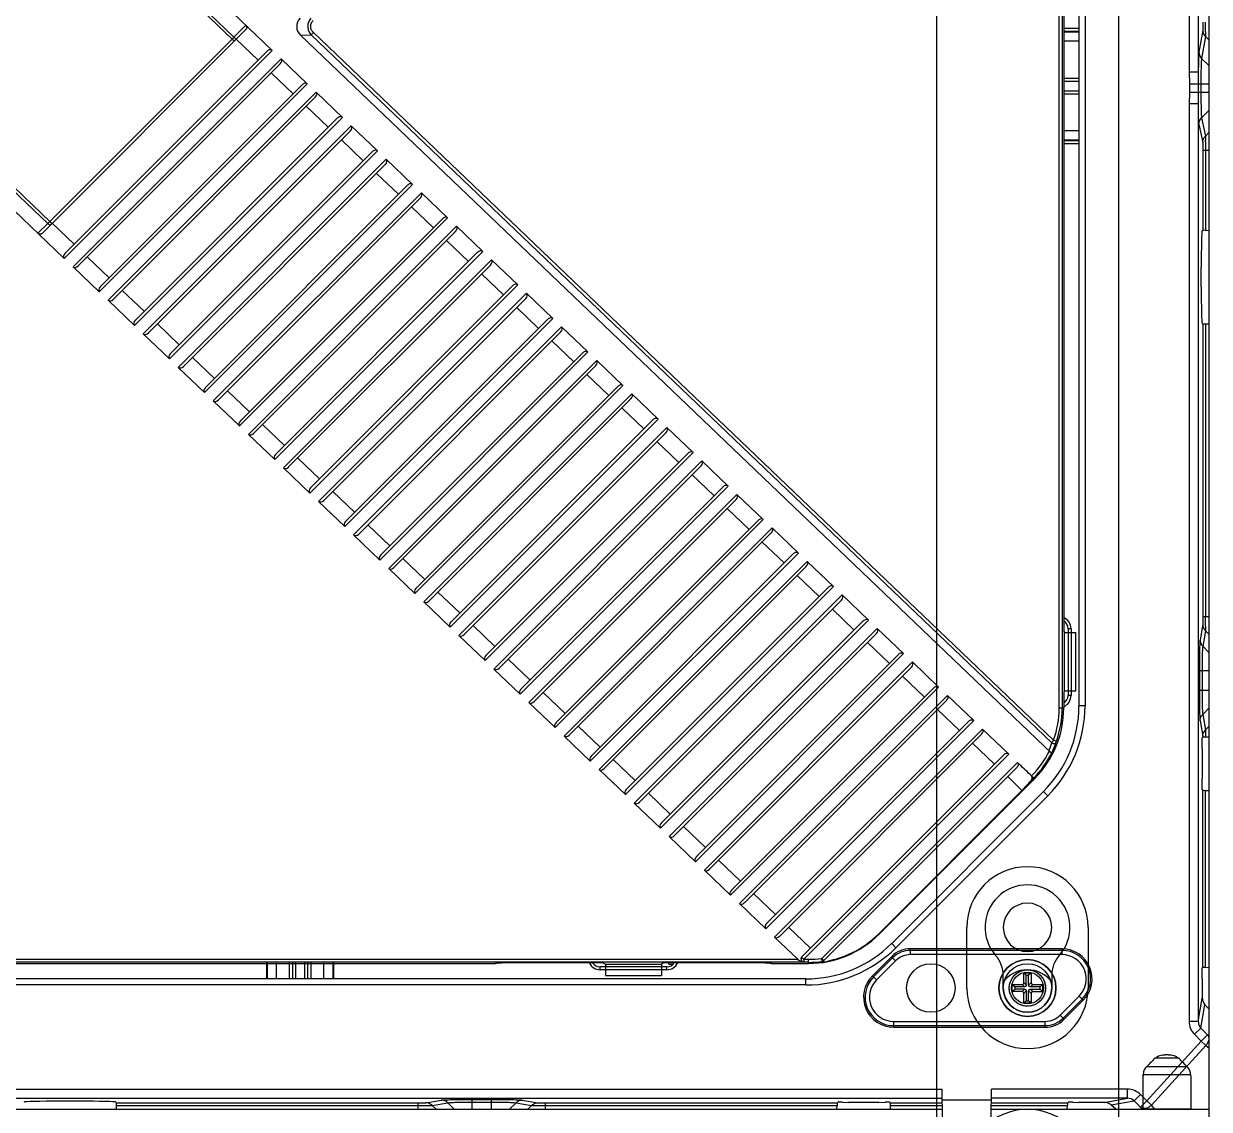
# Model space of a CAD drawing. Header units: millimetres. Extents: x 562 to 17351, y 2396 to 6995.
# Drawn here: x 14929.7 to 15125.3, y 4206.2 to 4385.2 of the extents above; entities that cross this region are included whole.
import ezdxf

# ---------------------------------------------------------------- set-up
doc = ezdxf.new("R2010")
doc.units = ezdxf.units.MM
doc.linetypes.add('HIDDEN', pattern=[0.2, 0.1, -0.1])
doc.layers.add('02___PRT_ALL_AXES', color=7, linetype='Continuous')
doc.layers.add('DEFAULT_2', color=8, linetype='HIDDEN')
doc.layers.add('1轮廓线', color=7, linetype='Continuous', lineweight=25)

# ---------------------------------------------------------------- blocks, each defined once
blk = doc.blocks.new('32211212')
at = {"color": 114, "linetype": 'Continuous', "lineweight": 25, "true_color": 0x139b48}
for p, q in [((4273.61, 2160.17), (4273.61, 1682.67)), ((4303.61, 2160.17), (4303.61, 1682.67)), ((4278.61, 1939.17), (4278.61, 1949.17)), ((4298.61, 1949.17), (4298.61, 1939.17)), ((4284.61, 1939.17), (4284.61, 1941.23)), ((4292.61, 1941.23), (4292.61, 1939.17))]:
    blk.add_line(p, q, dxfattribs=at)
for centre, radius, start, end in [((4288.61, 1949.17), 10, 0, 180), ((4288.61, 1949.17), 7, 318.5904, 221.4096), ((4288.61, 1949.17), 4, 0, 180), ((4288.61, 1949.17), 4, 180, 0), ((4279.61, 1941.23), 5, 0, 41.4096), ((4297.61, 1941.23), 5, 138.5904, 180), ((4288.61, 1937.17), 5, 36.8699, 143.1301), ((4288.61, 1939.17), 10, 180, 0), ((4288.61, 1939.17), 4, 180, 0), ((4288.61, 1909.17), 10, 0, 180)]:
    blk.add_arc(centre, radius, start, end, dxfattribs=at)
blk = doc.blocks.new('*U169')
blk.add_blockref('32211212', (-3997.61, -1923.42))
blk = doc.blocks.new('*U170')
at = {"color": 0, "linetype": 'ByBlock', "lineweight": -2, "transparency": 16777216}
blk.add_blockref('*U169', (2400, 0), dxfattribs=at)
blk = doc.blocks.new('DASFASFASEFWE')
at = {"color": 7, "linetype": 'Continuous'}
for p, q in [((278.77, 3394.16), (136.81, 3529.77)), ((134.57, 3527.43), (272.14, 3396.02)), ((134.88, 3527.76), (272.45, 3396.34)), ((408.59, 3285.7), (408.59, 3490.95)), ((409.09, 3490.95), (409.09, 3285.7)), ((409.35, 3478.32), (409.35, 3298.32)), ((241.71, 3365.59), (138.37, 3464.31)), ((242.07, 3365.95), (138.72, 3464.68)), ((136.81, 3462.67), (244.45, 3359.84)), ((240.78, 3363.96), (274.46, 3397.63)), ((274.42, 3398.31), (272.45, 3396.34)), ((272.14, 3396.02), (242.07, 3365.95)), ((272.45, 3396.34), (272.14, 3396.02)), ((272.49, 3395.67), (272.14, 3396.02)), ((272.81, 3395.98), (276.42, 3392.53)), ((283.4, 3396.65), (285.16, 3396.69)), ((283.4, 3396.65), (407.34, 3278.25)), ((285.55, 3397.09), (285.16, 3396.69)), ((407.39, 3279.94), (285.16, 3396.69)), ((407.68, 3280.42), (285.55, 3397.09)), ((244.45, 3359.84), (278.77, 3394.16)), ((244.58, 3360.69), (277.91, 3394.01)), ((280.21, 3392.78), (245.89, 3358.46)), ((280.08, 3391.94), (246.75, 3358.61)), ((284.55, 3388.64), (280.21, 3392.78)), ((278.59, 3390.46), (282.21, 3387)), ((250.23, 3354.32), (284.55, 3388.64)), ((250.37, 3355.16), (283.7, 3388.49)), ((286, 3387.25), (251.68, 3352.94)), ((285.87, 3386.41), (252.54, 3353.09)), ((290.34, 3383.11), (286, 3387.25)), ((284.38, 3384.93), (288, 3381.47)), ((256.02, 3348.79), (290.34, 3383.11)), ((256.15, 3349.63), (289.48, 3382.96)), ((291.79, 3381.73), (257.47, 3347.41)), ((291.65, 3380.89), (258.32, 3347.56)), ((296.12, 3377.58), (291.79, 3381.73)), ((290.17, 3379.4), (293.78, 3375.95)), ((261.81, 3343.26), (296.12, 3377.58)), ((261.94, 3344.1), (295.27, 3377.43)), ((297.57, 3376.2), (263.25, 3341.88)), ((301.91, 3372.05), (297.57, 3376.2)), ((297.44, 3375.36), (264.11, 3342.03)), ((295.95, 3373.87), (299.57, 3370.42)), ((267.59, 3337.74), (301.91, 3372.05)), ((267.73, 3338.58), (301.05, 3371.9)), ((303.36, 3370.67), (269.04, 3336.35)), ((307.7, 3366.53), (303.36, 3370.67)), ((303.22, 3369.83), (269.9, 3336.5)), ((301.74, 3368.35), (305.36, 3364.89)), ((273.38, 3332.21), (307.7, 3366.53)), ((273.51, 3333.05), (306.84, 3366.38)), ((241.71, 3365.59), (240.11, 3363.99)), ((242.07, 3365.95), (241.71, 3365.59)), ((242.07, 3365.95), (242.43, 3365.6)), ((246.07, 3362.17), (242.45, 3365.63)), ((309.14, 3365.14), (274.83, 3330.83)), ((313.48, 3361), (309.14, 3365.14)), ((309.01, 3364.3), (275.68, 3330.98)), ((307.53, 3362.82), (311.14, 3359.36)), ((279.17, 3326.68), (313.48, 3361)), ((279.3, 3327.52), (312.63, 3360.85)), ((251.85, 3356.64), (248.24, 3360.1)), ((314.93, 3359.62), (280.61, 3325.3)), ((314.8, 3358.78), (281.47, 3325.45)), ((319.27, 3355.47), (314.93, 3359.62)), ((245.89, 3358.46), (250.23, 3354.32)), ((313.31, 3357.29), (316.93, 3353.84)), ((284.95, 3321.15), (319.27, 3355.47)), ((285.09, 3321.99), (318.41, 3355.32)), ((251.68, 3352.94), (256.02, 3348.79)), ((257.64, 3351.12), (254.02, 3354.57)), ((320.72, 3354.09), (286.4, 3319.77)), ((320.58, 3353.25), (287.26, 3319.92)), ((325.06, 3349.94), (320.72, 3354.09)), ((319.1, 3351.76), (322.71, 3348.31)), ((263.43, 3345.59), (259.81, 3349.04)), ((290.74, 3315.63), (325.06, 3349.94)), ((290.87, 3316.47), (324.2, 3349.79)), ((257.47, 3347.41), (261.81, 3343.26)), ((326.5, 3348.56), (292.18, 3314.24)), ((326.37, 3347.72), (293.04, 3314.39)), ((330.84, 3344.42), (326.5, 3348.56)), ((324.88, 3346.24), (328.5, 3342.78)), ((269.21, 3340.06), (265.6, 3343.52)), ((296.52, 3310.1), (330.84, 3344.42)), ((296.66, 3310.94), (329.99, 3344.27)), ((332.29, 3343.03), (297.97, 3308.72)), ((336.63, 3338.89), (332.29, 3343.03)), ((263.25, 3341.88), (267.59, 3337.74)), ((332.16, 3342.19), (298.83, 3308.87)), ((330.67, 3340.71), (334.29, 3337.25)), ((275, 3334.53), (271.38, 3337.99)), ((302.31, 3304.57), (336.63, 3338.89)), ((302.44, 3305.41), (335.77, 3338.74)), ((338.08, 3337.51), (303.76, 3303.19)), ((342.41, 3333.36), (338.08, 3337.51)), ((269.04, 3336.35), (273.38, 3332.21)), ((337.94, 3336.67), (304.61, 3303.34)), ((336.46, 3335.18), (340.07, 3331.73)), ((308.1, 3299.04), (342.41, 3333.36)), ((308.23, 3299.88), (341.56, 3333.21)), ((280.78, 3329.01), (277.17, 3332.46)), ((343.86, 3331.98), (309.54, 3297.66)), ((343.73, 3331.14), (310.4, 3297.81)), ((348.2, 3327.83), (343.86, 3331.98)), ((274.83, 3330.83), (279.17, 3326.68)), ((342.24, 3329.65), (345.86, 3326.2)), ((313.88, 3293.52), (348.2, 3327.83)), ((314.02, 3294.36), (347.34, 3327.68)), ((280.61, 3325.3), (284.95, 3321.15)), ((286.57, 3323.48), (282.95, 3326.93)), ((349.65, 3326.45), (315.33, 3292.13)), ((349.51, 3325.61), (316.19, 3292.28)), ((353.99, 3322.31), (349.65, 3326.45)), ((348.03, 3324.13), (351.65, 3320.67)), ((292.36, 3317.95), (288.74, 3321.41)), ((319.67, 3287.99), (353.99, 3322.31)), ((319.8, 3288.83), (353.13, 3322.16)), ((286.4, 3319.77), (290.74, 3315.63)), ((355.43, 3320.92), (321.12, 3286.61)), ((355.3, 3320.08), (321.97, 3286.76)), ((359.77, 3316.78), (355.43, 3320.92)), ((353.82, 3318.6), (357.43, 3315.14)), ((298.14, 3312.42), (294.53, 3315.88)), ((325.46, 3282.46), (359.77, 3316.78)), ((325.59, 3283.3), (358.92, 3316.63)), ((292.18, 3314.24), (296.52, 3310.1)), ((361.22, 3315.4), (326.9, 3281.08)), ((361.09, 3314.56), (327.76, 3281.23)), ((365.56, 3311.25), (361.22, 3315.4)), ((359.6, 3313.07), (363.22, 3309.62)), ((303.93, 3306.9), (300.31, 3310.35)), ((331.24, 3276.93), (365.56, 3311.25)), ((331.38, 3277.77), (364.7, 3311.1)), ((367.01, 3309.87), (332.69, 3275.55)), ((371.35, 3305.72), (367.01, 3309.87)), ((297.97, 3308.72), (302.31, 3304.57)), ((366.87, 3309.03), (333.55, 3275.7)), ((337.03, 3271.41), (371.35, 3305.72)), ((365.39, 3307.54), (369, 3304.09)), ((309.72, 3301.37), (306.1, 3304.82)), ((337.16, 3272.25), (370.49, 3305.57)), ((372.79, 3304.34), (338.47, 3270.02)), ((377.13, 3300.2), (372.79, 3304.34)), ((303.76, 3303.19), (308.1, 3299.04)), ((372.66, 3303.5), (339.33, 3270.17)), ((371.17, 3302.02), (374.79, 3298.56)), ((342.81, 3265.88), (377.13, 3300.2)), ((342.95, 3266.72), (376.28, 3300.05)), ((315.5, 3295.84), (311.89, 3299.3)), ((378.58, 3298.81), (344.26, 3264.5)), ((378.45, 3297.97), (345.12, 3264.65)), ((382.92, 3294.67), (378.58, 3298.81)), ((409.35, 3298.32), (409.47, 3298.13)), ((409.47, 3298.13), (411.35, 3298.13)), ((409.47, 3288.52), (409.47, 3298.13)), ((411.35, 3288.52), (411.35, 3298.13)), ((309.54, 3297.66), (313.88, 3293.52)), ((376.96, 3296.49), (380.58, 3293.03)), ((348.6, 3260.35), (382.92, 3294.67)), ((348.73, 3261.19), (382.06, 3294.52)), ((315.33, 3292.13), (319.67, 3287.99)), ((321.29, 3290.31), (317.67, 3293.77)), ((384.37, 3293.29), (350.05, 3258.97)), ((384.23, 3292.45), (350.9, 3259.12)), ((388.7, 3289.14), (384.37, 3293.29)), ((382.75, 3290.96), (386.36, 3287.51)), ((327.07, 3284.79), (323.46, 3288.24)), ((354.39, 3254.82), (388.7, 3289.14)), ((354.52, 3255.66), (387.85, 3288.99)), ((409.47, 3288.52), (409.35, 3288.32)), ((409.35, 3288.32), (409.35, 3285.7)), ((409.47, 3288.52), (411.35, 3288.52)), ((321.12, 3286.61), (325.46, 3282.46)), ((390.15, 3287.76), (355.83, 3253.44)), ((390.02, 3286.92), (356.69, 3253.59)), ((394.49, 3283.61), (390.15, 3287.76)), ((388.53, 3285.43), (392.15, 3281.98)), ((408.59, 3285.7), (409.35, 3285.7)), ((332.86, 3279.26), (329.24, 3282.71)), ((360.17, 3249.3), (394.49, 3283.61)), ((360.31, 3250.14), (393.63, 3283.46)), ((395.94, 3282.23), (361.62, 3247.91)), ((400.28, 3278.09), (395.94, 3282.23)), ((326.9, 3281.08), (331.24, 3276.93)), ((395.8, 3281.39), (362.48, 3248.06)), ((407.68, 3280.42), (408.15, 3280.26)), ((394.32, 3279.91), (397.94, 3276.45)), ((338.65, 3273.73), (335.03, 3277.19)), ((366.09, 3244.61), (399.42, 3277.94)), ((366.45, 3244.26), (400.28, 3278.09)), ((401.72, 3276.7), (369.43, 3244.41)), ((402.07, 3276.37), (401.72, 3276.7)), ((332.69, 3275.55), (337.03, 3271.41)), ((401.59, 3275.86), (369.78, 3244.06)), ((404.52, 3274.03), (404, 3274.56)), ((378.89, 3248.41), (404.52, 3274.03)), ((400.1, 3274.38), (402.46, 3272.12)), ((402.46, 3272.12), (403.92, 3273.69)), ((404.39, 3274.16), (403.92, 3273.69)), ((344.43, 3268.2), (340.82, 3271.66)), ((402.46, 3272.12), (378.82, 3248.48)), ((338.47, 3270.02), (342.81, 3265.88)), ((350.22, 3262.68), (346.6, 3266.13)), ((344.26, 3264.5), (348.6, 3260.35)), ((350.05, 3258.97), (354.39, 3254.82)), ((356.01, 3257.15), (352.39, 3260.6)), ((361.79, 3251.62), (358.18, 3255.08)), ((355.83, 3253.44), (360.17, 3249.3)), ((367.58, 3246.09), (363.96, 3249.55)), ((361.62, 3247.91), (365.45, 3244.26)), ((378.82, 3248.48), (378.89, 3248.41)), ((367.23, 3243.76), (-100.52, 3243.76)), ((-98.74, 3244.26), (365.45, 3244.26)), ((211.76, 3243.57), (314.94, 3243.57)), ((315.77, 3243.64), (315.77, 3243.61)), ((332.44, 3243.68), (316.59, 3243.68)), ((333.43, 3243.63), (333.72, 3243.46)), ((333.72, 3243.46), (342.99, 3243.46)), ((333.72, 3243.46), (333.72, 3241.57)), ((343.27, 3243.63), (342.99, 3243.46)), ((342.99, 3243.46), (342.99, 3241.57)), ((360.12, 3243.68), (344.27, 3243.68)), ((360.92, 3243.64), (360.96, 3243.61)), ((361.76, 3243.57), (367.23, 3243.57)), ((366.09, 3244.61), (366.45, 3244.26)), ((366.45, 3244.26), (367.23, 3244.26)), ((366.45, 3244.26), (366.45, 3243.82)), ((367.23, 3243.57), (367.23, 3244.26)), ((369.43, 3244.41), (369.78, 3244.06)), ((369.46, 3244.25), (369.46, 3244.44)), ((369.5, 3243.92), (369.46, 3244.25)), ((369.69, 3243.97), (369.75, 3244.03)), ((333.72, 3241.57), (342.99, 3241.57))]:
    blk.add_line(p, q, dxfattribs=at)
for centre, radius, start, end in [((284.8, 3398.08), 2, 135.8517, 225.4586), ((392.85, 3285.7), 16.5, 315, 360), ((392.85, 3285.7), 15.74, 340.4081, 0), ((392.85, 3285.7), 16.24, 340.4081, 0), ((484.1, 3234.31), 89.26, 148.8899, 149.255), ((392.85, 3285.7), 15.82, 314.9645, 333.3049), ((392.09, 3285.18), 16.17, 336.3029, 341.0874), ((392.44, 3285.32), 16.5, 334.6281, 335.3469), ((392.46, 3285.31), 16.48, 335.3463, 341.0621), ((392.85, 3285.7), 16.32, 315, 332.7697), ((367.23, 3260.07), 16.5, 270, 315), ((367.23, 3260.07), 16.4, 277.636, 315), ((366.59, 3244.41), 0.611, 216.904, 225.0065), ((367.23, 3260.07), 15.82, 270, 278.0172), ((367.23, 3260.07), 16.32, 270, 278.0172), ((369.34, 3244.32), 0.504, 277.6627, 314.9914)]:
    blk.add_arc(centre, radius, start, end, dxfattribs=at)
for centre, major_axis, ratio, start_param, end_param in [((274.1, 3397.98), (-0.383, 0.321), 0.919837, -3.222361, -1.641338), ((278.27, 3393.67), (0.507, 0.483), 0.713711, 0.033298, 1.604095), ((279.72, 3392.29), (0.507, 0.483), 0.713711, -1.537498, 0.033298), ((284.06, 3388.14), (0.507, 0.483), 0.713711, 0.033298, 1.604095), ((285.5, 3386.76), (0.507, 0.483), 0.713711, -1.537498, 0.033298), ((289.84, 3382.61), (0.507, 0.483), 0.713711, 0.033298, 1.604095), ((291.29, 3381.23), (0.507, 0.483), 0.713711, -1.537498, 0.033298), ((295.63, 3377.09), (0.507, 0.483), 0.713711, 0.033298, 1.604095), ((297.08, 3375.7), (0.507, 0.483), 0.713711, -1.537498, 0.033298), ((301.42, 3371.56), (0.507, 0.483), 0.713711, 0.033298, 1.604095), ((302.86, 3370.18), (0.507, 0.483), 0.713711, -1.537498, 0.033298), ((307.2, 3366.03), (0.507, 0.483), 0.713711, 0.033298, 1.604095), ((308.65, 3364.65), (0.507, 0.483), 0.713711, -1.537498, 0.033298), ((244.94, 3360.34), (0.507, 0.483), 0.713711, 1.604095, 3.174891), ((312.99, 3360.5), (0.507, 0.483), 0.713711, 0.033298, 1.604095), ((246.39, 3358.96), (0.507, 0.483), 0.713711, -3.108294, -1.537498), ((314.43, 3359.12), (0.507, 0.483), 0.713711, -1.537498, 0.033298), ((250.73, 3354.81), (0.507, 0.483), 0.713711, 1.604095, 3.174891), ((318.77, 3354.98), (0.507, 0.483), 0.713711, 0.033298, 1.604095), ((252.18, 3353.43), (0.507, 0.483), 0.713711, -3.108294, -1.537498), ((320.22, 3353.59), (0.507, 0.483), 0.713711, -1.537498, 0.033298), ((256.52, 3349.29), (0.507, 0.483), 0.713711, 1.604095, 3.174891), ((324.56, 3349.45), (0.507, 0.483), 0.713711, 0.033298, 1.604095), ((257.96, 3347.9), (0.507, 0.483), 0.713711, -3.108294, -1.537498), ((326.01, 3348.07), (0.507, 0.483), 0.713711, -1.537498, 0.033298), ((262.3, 3343.76), (0.507, 0.483), 0.713711, 1.604095, 3.174891), ((330.35, 3343.92), (0.507, 0.483), 0.713711, 0.033298, 1.604095), ((331.79, 3342.54), (0.507, 0.483), 0.713711, -1.537498, 0.033298), ((263.75, 3342.38), (0.507, 0.483), 0.713711, -3.108294, -1.537498), ((336.13, 3338.39), (0.507, 0.483), 0.713711, 0.033298, 1.604095), ((268.09, 3338.23), (0.507, 0.483), 0.713711, 1.604095, 3.174891), ((337.58, 3337.01), (0.507, 0.483), 0.713711, -1.537498, 0.033298), ((269.53, 3336.85), (0.507, 0.483), 0.713711, -3.108294, -1.537498), ((341.92, 3332.87), (0.507, 0.483), 0.713711, 0.033298, 1.604095), ((273.87, 3332.7), (0.507, 0.483), 0.713711, 1.604095, 3.174891), ((343.37, 3331.48), (0.507, 0.483), 0.713711, -1.537498, 0.033298), ((275.32, 3331.32), (0.507, 0.483), 0.713711, -3.108294, -1.537498), ((279.66, 3327.18), (0.507, 0.483), 0.713711, 1.604095, 3.174891), ((347.71, 3327.34), (0.507, 0.483), 0.713711, 0.033298, 1.604095), ((281.11, 3325.79), (0.507, 0.483), 0.713711, -3.108294, -1.537498), ((349.15, 3325.96), (0.507, 0.483), 0.713711, -1.537498, 0.033298), ((285.45, 3321.65), (0.507, 0.483), 0.713711, 1.604095, 3.174891), ((353.49, 3321.81), (0.507, 0.483), 0.713711, 0.033298, 1.604095), ((286.89, 3320.27), (0.507, 0.483), 0.713711, -3.108294, -1.537498), ((354.94, 3320.43), (0.507, 0.483), 0.713711, -1.537498, 0.033298), ((291.23, 3316.12), (0.507, 0.483), 0.713711, 1.604095, 3.174891), ((359.28, 3316.28), (0.507, 0.483), 0.713711, 0.033298, 1.604095), ((292.68, 3314.74), (0.507, 0.483), 0.713711, -3.108294, -1.537498), ((360.72, 3314.9), (0.507, 0.483), 0.713711, -1.537498, 0.033298), ((297.02, 3310.59), (0.507, 0.483), 0.713711, 1.604095, 3.174891), ((365.06, 3310.76), (0.507, 0.483), 0.713711, 0.033298, 1.604095), ((366.51, 3309.37), (0.507, 0.483), 0.713711, -1.537498, 0.033298), ((298.47, 3309.21), (0.507, 0.483), 0.713711, -3.108294, -1.537498), ((370.85, 3305.23), (0.507, 0.483), 0.713711, 0.033298, 1.604095), ((302.81, 3305.07), (0.507, 0.483), 0.713711, 1.604095, 3.174891), ((372.3, 3303.85), (0.507, 0.483), 0.713711, -1.537498, 0.033298), ((304.25, 3303.68), (0.507, 0.483), 0.713711, -3.108294, -1.537498), ((308.59, 3299.54), (0.507, 0.483), 0.713711, 1.604095, 3.174891), ((376.64, 3299.7), (0.507, 0.483), 0.713711, 0.033298, 1.604095), ((378.08, 3298.32), (0.507, 0.483), 0.713711, -1.537498, 0.033298), ((310.04, 3298.16), (0.507, 0.483), 0.713711, -3.108294, -1.537498), ((314.38, 3294.01), (0.507, 0.483), 0.713711, 1.604095, 3.174891), ((382.42, 3294.17), (0.507, 0.483), 0.713711, 0.033298, 1.604095), ((315.82, 3292.63), (0.507, 0.483), 0.713711, -3.108294, -1.537498), ((383.87, 3292.79), (0.507, 0.483), 0.713711, -1.537498, 0.033298), ((320.16, 3288.48), (0.507, 0.483), 0.713711, 1.604095, 3.174891), ((388.21, 3288.65), (0.507, 0.483), 0.713711, 0.033298, 1.604095), ((321.61, 3287.1), (0.507, 0.483), 0.713711, -3.108294, -1.537498), ((389.66, 3287.26), (0.507, 0.483), 0.713711, -1.537498, 0.033298), ((325.95, 3282.96), (0.507, 0.483), 0.713711, 1.604095, 3.174891), ((394, 3283.12), (0.507, 0.483), 0.713711, 0.033298, 1.604095), ((395.44, 3281.74), (0.507, 0.483), 0.713711, -1.537498, 0.033298), ((327.4, 3281.57), (0.507, 0.483), 0.713711, -3.108294, -1.537498), ((331.74, 3277.43), (0.507, 0.483), 0.713711, 1.604095, 3.174891), ((333.18, 3276.05), (0.507, 0.483), 0.713711, -3.108294, -1.537498), ((337.52, 3271.9), (0.507, 0.483), 0.713711, 1.604095, 3.174891), ((338.97, 3270.52), (0.507, 0.483), 0.713711, -3.108294, -1.537498), ((343.31, 3266.37), (0.507, 0.483), 0.713711, 1.604095, 3.174891), ((344.76, 3264.99), (0.507, 0.483), 0.713711, -3.108294, -1.537498), ((349.1, 3260.85), (0.507, 0.483), 0.713711, 1.604095, 3.174891), ((350.54, 3259.46), (0.507, 0.483), 0.713711, -3.108294, -1.537498), ((354.88, 3255.32), (0.507, 0.483), 0.713711, 1.604095, 3.174891), ((356.33, 3253.94), (0.507, 0.483), 0.713711, -3.108294, -1.537498), ((360.67, 3249.79), (0.507, 0.483), 0.713711, 1.604095, 3.174891), ((362.11, 3248.41), (0.507, 0.483), 0.713711, -3.108294, -1.537498), ((332.44, 3243.63), (1, 0), 0.052408, 0.087266, 1.570796), ((344.27, 3243.63), (1, 0), 0.052408, 1.570796, 3.054326), ((366.46, 3244.26), (1.14, -0.27), 0.371892, -2.577574, -1.494979)]:
    blk.add_ellipse(centre, major_axis=major_axis, ratio=ratio, start_param=start_param, end_param=end_param, dxfattribs=at)
for points, knots in [([(285.13, 3399.47), (284.98, 3399.27), (284.78, 3398.94), (284.65, 3398.45), (284.61, 3398.08), (284.66, 3397.7), (284.8, 3397.22), (285.01, 3396.89), (285.16, 3396.69)], [0, 0, 0, 0, 0.249436, 0.374676, 0.499994, 0.625313, 0.750552, 1, 1, 1, 1]), ([(285.52, 3399.08), (285.39, 3398.94), (285.21, 3398.72), (285.07, 3398.36), (285.02, 3397.99), (285.16, 3397.52), (285.41, 3397.22), (285.55, 3397.09)], [0, 0, 0, 0, 0.249712, 0.375526, 0.500831, 0.750253, 1, 1, 1, 1]), ([(272.45, 3396.34), (272.49, 3396.3), (272.55, 3396.22), (272.62, 3396.12), (272.66, 3396.05), (272.68, 3395.98), (272.69, 3395.9), (272.67, 3395.85), (272.65, 3395.82)], [0, 0, 0, 0, 0.317089, 0.473933, 0.617377, 0.741148, 0.84513, 1, 1, 1, 1]), ([(241.71, 3365.59), (241.76, 3365.54), (241.85, 3365.47), (241.98, 3365.4), (242.08, 3365.38), (242.15, 3365.37), (242.2, 3365.39), (242.23, 3365.41), (242.24, 3365.42)], [0, 0, 0, 0, 0.315989, 0.598066, 0.718515, 0.823927, 0.916249, 1, 1, 1, 1]), ([(240.78, 3363.96), (240.74, 3363.92), (240.64, 3363.85), (240.49, 3363.83), (240.37, 3363.84), (240.28, 3363.87), (240.19, 3363.92), (240.14, 3363.96), (240.11, 3363.99)], [0, 0, 0, 0, 0.226104, 0.466046, 0.593172, 0.725419, 0.862163, 1, 1, 1, 1]), ([(407.39, 3279.94), (407.44, 3279.91), (407.53, 3279.88), (407.65, 3279.85), (407.77, 3279.84), (407.88, 3279.85), (407.97, 3279.88), (408.01, 3279.91), (408.02, 3279.92)], [0, 0, 0, 0, 0.277152, 0.423484, 0.565087, 0.813386, 0.915358, 1, 1, 1, 1]), ([(408.05, 3279.96), (408.04, 3279.96), (408.04, 3279.94), (408.03, 3279.93), (408.02, 3279.92)], [0, 0, 0, 0, 0.238205, 1, 1, 1, 1]), ([(408.05, 3279.96), (408.05, 3279.98), (408.09, 3280.08), (408.12, 3280.18), (408.15, 3280.26)], [0, 0, 0, 0, 0.232424, 1, 1, 1, 1]), ([(400.28, 3278.09), (400.24, 3278.12), (400.17, 3278.17), (400.04, 3278.2), (399.92, 3278.2), (399.77, 3278.16), (399.59, 3278.08), (399.47, 3277.99), (399.42, 3277.94)], [0, 0, 0, 0, 0.141452, 0.276417, 0.404683, 0.528215, 0.766527, 1, 1, 1, 1]), ([(401.72, 3276.7), (401.76, 3276.67), (401.81, 3276.6), (401.84, 3276.48), (401.84, 3276.35), (401.81, 3276.2), (401.74, 3276.03), (401.64, 3275.92), (401.59, 3275.86)], [0, 0, 0, 0, 0.14182, 0.276833, 0.40489, 0.528122, 0.766105, 1, 1, 1, 1]), ([(403.92, 3273.69), (403.96, 3273.74), (404.05, 3273.86), (404.12, 3274.03), (404.14, 3274.15), (404.14, 3274.23), (404.14, 3274.29), (404.12, 3274.35), (404.1, 3274.39), (404.09, 3274.43), (404.07, 3274.47), (404.05, 3274.5), (404.03, 3274.51)], [0, 0, 0, 0, 0.23314, 0.470919, 0.594052, 0.657744, 0.722887, 0.789021, 0.85743, 0.893057, 0.929346, 1, 1, 1, 1]), ([(314.94, 3243.57), (314.99, 3243.57), (315.09, 3243.57), (315.23, 3243.58), (315.36, 3243.58), (315.48, 3243.58), (315.58, 3243.59), (315.65, 3243.59), (315.69, 3243.6), (315.71, 3243.6), (315.73, 3243.61), (315.74, 3243.61), (315.74, 3243.61)], [0, 0, 0, 0, 0.183944, 0.362856, 0.529354, 0.67717, 0.801738, 0.898779, 0.936022, 0.965419, 0.986767, 1, 1, 1, 1]), ([(315.79, 3243.64), (315.79, 3243.64), (315.8, 3243.64), (315.82, 3243.65), (315.84, 3243.65), (315.88, 3243.66), (315.95, 3243.66), (316.05, 3243.67), (316.17, 3243.67), (316.3, 3243.68), (316.44, 3243.68), (316.54, 3243.68), (316.59, 3243.68)], [0, 0, 0, 0, 0.013233, 0.034581, 0.063978, 0.101221, 0.198262, 0.32283, 0.470646, 0.637144, 0.816056, 1, 1, 1, 1]), ([(360.12, 3243.68), (360.17, 3243.68), (360.27, 3243.68), (360.41, 3243.68), (360.54, 3243.67), (360.65, 3243.67), (360.75, 3243.66), (360.82, 3243.66), (360.86, 3243.65), (360.89, 3243.65), (360.9, 3243.64), (360.91, 3243.64), (360.92, 3243.64)], [0, 0, 0, 0, 0.183944, 0.362856, 0.529354, 0.67717, 0.801738, 0.898779, 0.936022, 0.965419, 0.986767, 1, 1, 1, 1]), ([(360.96, 3243.61), (360.97, 3243.61), (360.98, 3243.61), (360.99, 3243.6), (361.02, 3243.6), (361.06, 3243.59), (361.13, 3243.59), (361.23, 3243.58), (361.34, 3243.58), (361.47, 3243.58), (361.62, 3243.57), (361.71, 3243.57), (361.76, 3243.57)], [0, 0, 0, 0, 0.013233, 0.034581, 0.063978, 0.101221, 0.198262, 0.32283, 0.470646, 0.637144, 0.816056, 1, 1, 1, 1]), ([(366.09, 3244.61), (366.07, 3244.59), (366.03, 3244.53), (365.99, 3244.42), (365.99, 3244.3), (366.01, 3244.23), (366.02, 3244.19)], [0, 0, 0, 0, 0.235027, 0.477318, 0.731893, 1, 1, 1, 1]), ([(366.02, 3244.19), (366.03, 3244.17), (366.05, 3244.12), (366.08, 3244.07), (366.1, 3244.04)], [0, 0, 0, 0, 0.246104, 1, 1, 1, 1]), ([(366.16, 3243.97), (366.2, 3243.93), (366.29, 3243.87), (366.39, 3243.83), (366.45, 3243.82)], [0, 0, 0, 0, 0.508677, 1, 1, 1, 1]), ([(369.4, 3243.82), (369.41, 3243.83), (369.43, 3243.85), (369.46, 3243.88), (369.49, 3243.91), (369.5, 3243.92)], [0, 0, 0, 0, 0.252869, 0.62231, 1, 1, 1, 1]), ([(369.78, 3244.06), (369.75, 3244.02), (369.66, 3243.96), (369.55, 3243.92), (369.5, 3243.92)], [0, 0, 0, 0, 0.499885, 1, 1, 1, 1])]:
    blk.add_open_spline(points, degree=3, knots=knots, dxfattribs=at)
blk.add_open_spline([(404.03, 3274.51), (403.38, 3275.13), (402.72, 3275.75), (402.07, 3276.37)], degree=3, dxfattribs=at)
blk = doc.blocks.new('32332232')
at = {"color": 7, "linetype": 'Continuous'}
for p, q in [((4121.8, 2001.11), (4117.91, 2001.11)), ((4120.02, 2001.7), (4119.69, 2001.7)), ((4116.54, 1999.78), (4116.86, 2000.09)), ((4116.54, 1999.78), (4123.17, 1999.78)), ((4116.75, 1999.99), (4116.86, 2000.09)), ((4122.85, 2000.09), (4123.17, 1999.78)), ((4123.06, 1999.89), (4123.17, 1999.78)), ((4115.91, 1998.2), (4115.95, 1998.2)), ((4115.91, 1998.2), (4115.91, 1992.8)), ((4123.76, 1998.37), (4115.95, 1998.37)), ((4115.95, 1998.37), (4115.95, 1998.2)), ((4123.76, 1998.37), (4123.76, 1998.2)), ((4123.81, 1998.2), (4123.76, 1998.2)), ((4123.81, 1998.2), (4123.81, 1992.8)), ((4115.91, 1992.8), (4123.81, 1992.8)), ((4126.86, 1655.2), (4126.86, 1992.7)), ((4123.54, 1978.2), (4123.54, 1826.25)), ((4125.04, 1978.2), (4125.04, 1826.25)), ((4105.36, 1926.16), (4105.36, 1721.74)), ((4106.36, 1926.16), (4106.36, 1721.74)), ((4105.36, 1833.43), (4102.86, 1833.43)), ((4105.36, 1832.93), (4102.86, 1832.93)), ((4105.36, 1832.84), (4102.86, 1832.84)), ((4125.78, 1833.18), (4125.15, 1829.56)), ((4105.36, 1831.34), (4102.86, 1831.34)), ((4126.22, 1832.13), (4125.59, 1828.52)), ((4126.86, 1831.51), (4126.22, 1832.13)), ((4125.59, 1828.52), (4126.86, 1827.27)), ((4125.04, 1826.25), (4123.54, 1826.25)), ((4123.54, 1826.25), (4123.57, 1824.32)), ((4125.04, 1826.25), (4125.05, 1824.32)), ((4123.57, 1824.32), (4126.86, 1824.32)), ((4123.57, 1824.32), (4123.57, 1822.93)), ((4125.05, 1824.32), (4125.05, 1822.93)), ((4125.47, 1824.32), (4125.47, 1822.93)), ((4123.57, 1822.93), (4123.54, 1821)), ((4123.57, 1822.93), (4126.86, 1822.93)), ((4125.05, 1822.93), (4125.04, 1821)), ((4125.04, 1821), (4123.54, 1821)), ((4123.54, 1821), (4123.54, 1669.69)), ((4125.04, 1821), (4125.04, 1669.69)), ((4125.59, 1818.72), (4126.86, 1819.97)), ((4125.15, 1817.67), (4125.78, 1814.66)), ((4125.59, 1818.72), (4126.22, 1815.71)), ((4105.36, 1816.55), (4102.86, 1816.55)), ((4126.86, 1816.33), (4126.22, 1815.71)), ((4126.22, 1815.71), (4126.23, 1815.54)), ((4126.23, 1815.54), (4126.24, 1814.97)), ((4105.36, 1815.05), (4102.86, 1815.05)), ((4102.86, 1814.96), (4105.36, 1814.96)), ((4102.86, 1814.46), (4105.36, 1814.46)), ((4125.81, 1813.37), (4126.86, 1813.37)), ((4125.81, 1813.37), (4125.81, 1800.14)), ((4126.25, 1814.73), (4126.25, 1813.37)), ((4126.25, 1813.37), (4126.25, 1800.15)), ((4125.81, 1800.14), (4125.68, 1800.05)), ((4126.25, 1800.15), (4126.86, 1800.17)), ((4125.53, 1790.84), (4125.53, 1794.05)), ((4125.81, 1784.76), (4125.68, 1784.84)), ((4125.81, 1784.76), (4125.81, 1736.46)), ((4126.25, 1784.74), (4126.86, 1784.73)), ((4126.25, 1784.74), (4126.25, 1736.46)), ((4102.86, 1735.57), (4103.05, 1735.57)), ((4125.78, 1735.18), (4125.34, 1732.61)), ((4125.81, 1736.46), (4126.86, 1736.46)), ((4104.05, 1734.45), (4103.56, 1734.45)), ((4103.56, 1734.45), (4103.56, 1723.45)), ((4104.05, 1734.45), (4104.05, 1723.45)), ((4126.22, 1734.13), (4125.77, 1731.57)), ((4126.86, 1733.51), (4126.22, 1734.13)), ((4125.77, 1731.57), (4126.86, 1730.5)), ((4125.22, 1727.55), (4126.86, 1727.55)), ((4125.22, 1727.55), (4125.22, 1724.34)), ((4125.66, 1727.55), (4125.66, 1724.34)), ((4104.05, 1723.45), (4103.56, 1723.45)), ((4125.22, 1724.34), (4126.86, 1724.34)), ((4106.36, 1721.74), (4105.36, 1721.74)), ((4125.77, 1720.32), (4126.86, 1721.39)), ((4125.77, 1720.32), (4126.22, 1717.76)), ((4125.34, 1719.28), (4125.78, 1716.72)), ((4126.86, 1718.38), (4126.22, 1717.76)), ((4126.22, 1717.76), (4126.23, 1717.58)), ((4126.23, 1717.58), (4126.25, 1716.7)), ((4125.68, 1716.45), (4125.8, 1716.56)), ((4125.68, 1715.72), (4125.68, 1716.45)), ((4125.71, 1714.7), (4125.68, 1715.72)), ((4125.78, 1716.72), (4125.8, 1716.56)), ((4126.25, 1716.7), (4126.25, 1716.59)), ((4126.25, 1716.59), (4126.44, 1716.6)), ((4126.44, 1716.6), (4126.86, 1716.61)), ((4125.71, 1714.7), (4125.71, 1709.7)), ((4125.68, 1708.67), (4125.71, 1709.7)), ((4125.68, 1707.95), (4125.68, 1708.67)), ((4125.81, 1707.82), (4125.68, 1707.95)), ((4125.81, 1678.57), (4125.81, 1707.82)), ((4126.25, 1707.79), (4126.86, 1707.78)), ((4126.25, 1678.6), (4126.25, 1707.79)), ((4099.5, 1707.6), (4074.46, 1682.55)), ((4100.2, 1706.89), (4075.16, 1681.85)), ((4100.2, 1706.89), (4099.5, 1707.6)), ((4075.16, 1681.85), (4074.46, 1682.55)), ((4074.42, 1680.36), (4071.28, 1677.21)), ((4074.42, 1680.36), (4075.11, 1679.67)), ((4102.56, 1681.66), (4077.58, 1681.66)), ((4077.58, 1680.7), (4077.58, 1681.66)), ((4102.56, 1681.41), (4077.58, 1681.41)), ((4102.56, 1680.7), (4077.58, 1680.7)), ((4102.56, 1680.7), (4102.56, 1681.66)), ((3971.36, 1676.7), (3971.36, 1679.35)), ((3971.46, 1676.7), (3971.46, 1679.35)), ((3972.96, 1676.7), (3972.96, 1679.35)), ((3975.04, 1679.35), (3975.04, 1676.7)), ((3975.59, 1679.35), (3975.59, 1676.7)), ((3976.09, 1679.35), (3976.09, 1676.7)), ((3977.62, 1676.7), (3977.62, 1679.35)), ((3978.12, 1676.7), (3978.12, 1679.35)), ((3978.68, 1676.7), (3978.68, 1679.35)), ((3980.75, 1676.7), (3980.75, 1679.35)), ((3982.25, 1679.35), (3982.25, 1676.7)), ((3982.36, 1679.35), (3982.36, 1676.7)), ((4037.36, 1678.7), (4026.36, 1678.7)), ((4026.36, 1678.21), (4026.36, 1678.7)), ((4037.36, 1678.21), (4037.36, 1678.7)), ((4037.69, 1679.15), (4037.69, 1679.35)), ((4037.69, 1679.15), (4038.43, 1679.15)), ((4074.61, 1680.17), (4071.46, 1677.03)), ((4075.11, 1679.67), (4071.96, 1676.53)), ((4125.68, 1678.45), (4125.81, 1678.57)), ((4125.68, 1677.72), (4125.68, 1678.45)), ((4126.25, 1678.6), (4126.86, 1678.62)), ((4060.31, 1676.7), (3593.4, 1676.7)), ((4037.36, 1678.21), (4026.36, 1678.21)), ((4060.31, 1675.7), (4060.31, 1676.7)), ((4071.28, 1677.21), (4071.96, 1676.53)), ((4125.71, 1676.7), (4125.68, 1677.72)), ((4125.71, 1676.7), (4125.71, 1673.51)), ((4060.31, 1675.7), (3593.4, 1675.7)), ((4102.24, 1670.72), (4105.39, 1673.87)), ((4102.75, 1670.22), (4105.89, 1673.37)), ((4102.93, 1670.04), (4106.07, 1673.19)), ((4105.39, 1673.87), (4106.07, 1673.19)), ((4125.04, 1669.69), (4125.71, 1673.51)), ((4125.47, 1668.6), (4126.15, 1672.45)), ((4126.15, 1672.45), (4126.86, 1671.73)), ((4102.24, 1670.72), (4102.93, 1670.04)), ((4074.79, 1669.7), (4099.77, 1669.7)), ((4074.79, 1668.73), (4074.79, 1669.7)), ((4074.79, 1668.99), (4099.77, 1668.99)), ((4074.79, 1668.73), (4099.77, 1668.73)), ((4099.77, 1668.73), (4099.77, 1669.7)), ((4125.04, 1669.69), (4123.54, 1669.69)), ((4125.47, 1668.6), (4124.41, 1667.56)), ((4125.47, 1668.6), (4126.58, 1667.47)), ((4124.41, 1667.56), (4125.52, 1666.43)), ((4126.58, 1667.47), (4125.52, 1666.43)), ((4126.58, 1667.47), (4126.86, 1667.26)), ((4116.54, 1656.61), (4125.52, 1666.43)), ((4117.32, 1655.9), (4126.3, 1665.71)), ((4125.52, 1666.43), (4126.3, 1665.71)), ((4126.3, 1665.71), (4126.86, 1665.28)), ((3829.16, 1658.51), (4082.77, 1658.51)), ((3829.16, 1657.01), (4082.8, 1657.01)), ((4005.25, 1656.83), (4008.46, 1656.83)), ((4005.25, 1655.2), (4005.25, 1656.83)), ((4008.46, 1655.2), (4008.46, 1656.83)), ((4082.86, 1653.7), (4082.77, 1658.51)), ((4090.86, 1653.7), (4090.94, 1658.51)), ((4113.36, 1657.01), (4090.91, 1657.01)), ((4113.36, 1658.51), (4090.94, 1658.51)), ((4109.54, 1656.34), (4113.36, 1657.01)), ((4113.36, 1657.01), (4113.36, 1658.51)), ((4114.45, 1656.58), (4115.5, 1657.64)), ((4116.54, 1656.61), (4115.5, 1657.64)), ((3570.88, 1655.2), (4082.83, 1655.2)), ((3940.46, 1656.52), (3937.25, 1656.52)), ((3946.54, 1656.24), (3946.46, 1656.37)), ((3946.54, 1656.24), (3996.34, 1656.24)), ((3946.56, 1655.8), (3996.34, 1655.8)), ((3946.57, 1655.2), (3946.56, 1655.8)), ((3996.34, 1655.2), (3996.34, 1656.24)), ((3997.62, 1656.27), (4000.19, 1656.72)), ((3998.67, 1655.83), (4001.23, 1656.28)), ((3999.29, 1655.2), (3998.67, 1655.83)), ((4001.23, 1656.28), (4002.3, 1655.2)), ((4005.25, 1656.39), (4008.46, 1656.39)), ((4012.48, 1656.28), (4011.41, 1655.2)), ((4012.48, 1656.28), (4015.04, 1655.83)), ((4013.52, 1656.72), (4016.09, 1656.27)), ((4014.42, 1655.2), (4015.04, 1655.83)), ((4015.04, 1655.83), (4015.22, 1655.82)), ((4015.22, 1655.82), (4015.77, 1655.81)), ((4016.04, 1655.81), (4017.37, 1655.8)), ((4017.37, 1656.24), (4065.48, 1656.24)), ((4017.37, 1655.2), (4017.37, 1656.24)), ((4017.37, 1655.8), (4065.45, 1655.8)), ((4065.43, 1655.2), (4065.45, 1655.8)), ((4065.48, 1656.24), (4065.61, 1656.37)), ((4066.33, 1656.37), (4065.61, 1656.37)), ((4066.33, 1656.37), (4067.36, 1656.34)), ((4072.35, 1656.34), (4067.36, 1656.34)), ((4072.36, 1656.34), (4073.38, 1656.37)), ((4074.11, 1656.37), (4073.38, 1656.37)), ((4074.11, 1656.37), (4074.23, 1656.24)), ((4074.23, 1656.24), (4082.81, 1656.24)), ((4074.26, 1655.8), (4082.82, 1655.8)), ((4074.28, 1655.2), (4074.26, 1655.8)), ((4090.91, 1656.7), (4082.8, 1656.7)), ((4090.88, 1655.2), (4126.86, 1655.2)), ((4090.89, 1655.8), (4103.45, 1655.8)), ((4090.9, 1656.24), (4103.48, 1656.24)), ((4103.43, 1655.2), (4103.45, 1655.8)), ((4103.48, 1656.24), (4103.61, 1656.37)), ((4104.33, 1656.37), (4103.61, 1656.37)), ((4104.33, 1656.37), (4105.36, 1656.34)), ((4109.54, 1656.34), (4105.36, 1656.34)), ((4110.65, 1655.91), (4114.45, 1656.58)), ((4110.65, 1655.91), (4111.38, 1655.31)), ((4111.5, 1655.2), (4111.38, 1655.31)), ((4115.49, 1655.55), (4114.45, 1656.58)), ((4115.49, 1655.55), (4116.54, 1656.61)), ((4115.78, 1655.2), (4115.49, 1655.55)), ((4117.32, 1655.9), (4116.54, 1656.61)), ((4117.88, 1655.2), (4117.32, 1655.9))]:
    blk.add_line(p, q, dxfattribs=at)
blk.add_circle((4080.92, 1675.2), 4, dxfattribs=at)
at = {"color": 6, "linetype": 'Continuous'}
for radius in [4, 2.63]:
    blk.add_circle((4096.86, 1675.2), radius, dxfattribs=at)
at = {"color": 7, "linetype": 'Continuous'}
for centre, radius, start, end in [((4168.37, 1948.32), 73.03, 133.7059, 133.9634), ((4119.28, 1999.68), 1.99, 131.3847, 133.6974), ((4119.68, 1987.59), 14.11, 89.9587, 90.4113), ((4119.68, 1987.59), 14.11, 89.9587, 90.4114), ((4120.03, 1987.59), 14.11, 89.5887, 90.0413), ((4120.03, 1987.59), 14.11, 89.5886, 90.0413), ((4120.43, 1999.68), 1.99, 46.3026, 48.6152), ((4071.34, 1948.32), 73.03, 46.0366, 46.2941), ((4211.89, 1903.3), 135.64, 133.9933, 134.4747), ((4027.82, 1903.3), 135.64, 45.5253, 46.0067), ((4116.91, 1998.2), 1, 161.4748, 180), ((4117.93, 1998.37), 1.98, 175.7569, 179.997), ((4121.78, 1998.37), 1.98, 0.003, 4.2431), ((4122.81, 1998.2), 1, 0, 18.5252), ((4008.09, 1834.29), 118.16, 359.4186, 359.7323), ((4050.58, 1833.88), 75.66, 359.2362, 359.4025), ((3973.94, 1834.46), 152.31, 359.7305, 0.0033), ((4050.5, 1813.95), 75.75, 0.5927, 0.769), ((4102.06, 1734.45), 1.5, 0, 59.9978), ((4102.06, 1734.45), 1.99, 0, 67.4975), ((4008.09, 1736.29), 118.16, 359.4186, 359.7323), ((4050.58, 1735.88), 75.66, 359.2362, 359.4025), ((3973.94, 1736.46), 152.31, 359.7305, 0.0033), ((4102.06, 1723.45), 1.99, 293.5785, 0), ((4102.06, 1723.45), 1.5, 302.2987, 0), ((4085.36, 1721.74), 20, 315, 0), ((4085.36, 1721.74), 21, 315, 0), ((4127.28, 1716.7), 1.5, 139.8028, 154.656), ((4127.28, 1716.7), 1.49, 134.8285, 139.8014), ((4127.26, 1716.71), 1.48, 154.7133, 159.711), ((4126.65, 1702.68), 13.92, 91.6779, 92.1368), ((4060.31, 1696.7), 20, 270, 315), ((4060.31, 1696.7), 21, 270, 315), ((4077.58, 1677.2), 4.47, 90, 135), ((4077.58, 1677.2), 4.21, 90, 135), ((4077.58, 1677.2), 3.5, 90, 135), ((4102.56, 1676.7), 4.97, 315, 90), ((4102.56, 1676.7), 4.71, 315, 90), ((4102.56, 1676.7), 4, 315, 90), ((4026.36, 1680.2), 1.99, 205.0651, 270), ((4026.36, 1680.2), 1.5, 214.2651, 270), ((4037.36, 1680.2), 1.99, 270, 334.9348), ((4037.36, 1680.2), 1.5, 270, 325.7348), ((4074.79, 1673.7), 4.97, 135, 270), ((4074.79, 1673.7), 4.71, 135, 270), ((4074.79, 1673.7), 4, 135, 270), ((4099.77, 1673.2), 3.5, 270, 315), ((4099.77, 1673.2), 4.21, 270, 315), ((4099.77, 1673.2), 4.47, 270, 315), ((4124.71, 1667.07), 2.1, 319.6253, 326.1693), ((3996.35, 1808.4), 152.6, 269.9969, 270.2641), ((3996.5, 1775.24), 119.44, 270.2624, 270.5696), ((3996.93, 1730.46), 74.66, 270.5821, 270.7941), ((3997.6, 1654.77), 1.5, 49.798, 54.7361), ((3997.61, 1654.78), 1.49, 44.8285, 49.8014), ((4016.1, 1654.78), 1.49, 130.1986, 135.1715), ((4016.11, 1654.77), 1.5, 125.2639, 130.202), ((4016.8, 1732.58), 76.78, 269.2277, 269.4281), ((4115.88, 1657.45), 2.12, 307.861, 312.9342)]:
    blk.add_arc(centre, radius, start, end, dxfattribs=at)
for centre, major_axis, ratio, start_param, end_param in [((4125.68, 1794.05), (0, 6), 0.026186, 0.017453, 1.570796), ((4127.31, 1800.14), (1.5, 0), 0.017455, 2.356194, 3.115413), ((4125.68, 1790.84), (0, 6), 0.026186, 1.570796, 3.124139), ((4127.31, 1784.76), (1.5, 0), 0.017455, 3.167773, 3.926991), ((4127.31, 1707.82), (1.5, 0), 0.026186, 3.167773, 3.926991), ((4127.31, 1678.57), (1.5, 0), 0.026186, 8.63938, 9.398598), ((4127.21, 1673.52), (-0.26, -1.49), 0.988643, -1.395719, -0.614533), ((3937.25, 1656.37), (6, 0), 0.026186, 1.570796, 3.124139), ((3940.46, 1656.37), (6, 0), 0.026186, 0.017453, 1.570796), ((3946.54, 1654.74), (0, 1.5), 0.017455, 5.497787, 6.257005), ((4065.48, 1654.74), (0, 1.5), 0.026186, 6.309365, 7.068583), ((4074.23, 1654.74), (0, 1.5), 0.026186, 5.497787, 6.257005), ((4103.48, 1654.74), (0, 1.5), 0.026186, 6.309365, 7.068583), ((4109.53, 1654.84), (-1.49, -0.26), 0.988643, 3.968491, 4.537312), ((4109.39, 1654.82), (1.77, 0.18), 0.842575, 0.701726, 0.914092)]:
    blk.add_ellipse(centre, major_axis=major_axis, ratio=ratio, start_param=start_param, end_param=end_param, dxfattribs=at)
for points, knots in [([(4117.97, 2001.17), (4118.08, 2001.26), (4118.32, 2001.43), (4118.72, 2001.6), (4119.08, 2001.67), (4119.36, 2001.69), (4119.51, 2001.7), (4119.58, 2001.7)], [0, 0, 0, 0, 0.24991, 0.4998, 0.749755, 0.874871, 1, 1, 1, 1]), ([(4120.13, 2001.7), (4120.2, 2001.7), (4120.35, 2001.69), (4120.63, 2001.67), (4120.99, 2001.6), (4121.39, 2001.43), (4121.63, 2001.26), (4121.74, 2001.17)], [0, 0, 0, 0, 0.125129, 0.250246, 0.500201, 0.750092, 1, 1, 1, 1]), ([(4116.54, 1999.78), (4116.46, 1999.7), (4116.31, 1999.52), (4116.13, 1999.21), (4116, 1998.87), (4115.97, 1998.63), (4115.96, 1998.51)], [0, 0, 0, 0, 0.25, 0.499984, 0.749967, 1, 1, 1, 1]), ([(4123.75, 1998.51), (4123.75, 1998.63), (4123.71, 1998.87), (4123.58, 1999.21), (4123.41, 1999.52), (4123.25, 1999.7), (4123.17, 1999.78)], [0, 0, 0, 0, 0.250033, 0.500016, 0.75, 1, 1, 1, 1]), ([(4125.81, 1834.46), (4125.81, 1834.18), (4125.81, 1833.8), (4125.8, 1833.37), (4125.79, 1833.23), (4125.78, 1833.18)], [0, 0, 0, 0, 0.659412, 0.884916, 1, 1, 1, 1]), ([(4126.24, 1832.87), (4126.24, 1832.78), (4126.24, 1832.54), (4126.24, 1832.29), (4126.22, 1832.13)], [0, 0, 0, 0, 0.363333, 1, 1, 1, 1]), ([(4125.15, 1829.56), (4125.13, 1829.43), (4125.11, 1829.07), (4125.08, 1828.37), (4125.06, 1827.39), (4125.05, 1826.66), (4125.04, 1826.25)], [0, 0, 0, 0, 0.116125, 0.332239, 0.633713, 1, 1, 1, 1]), ([(4125.59, 1828.52), (4125.55, 1828.36), (4125.54, 1827.88), (4125.49, 1826.98), (4125.48, 1825.74), (4125.47, 1824.81), (4125.47, 1824.32)], [0, 0, 0, 0, 0.113702, 0.338816, 0.647082, 1, 1, 1, 1]), ([(4125.47, 1822.93), (4125.47, 1822.43), (4125.48, 1821.49), (4125.5, 1820.38), (4125.52, 1819.63), (4125.54, 1819.21), (4125.56, 1818.92), (4125.58, 1818.77), (4125.59, 1818.72)], [0, 0, 0, 0, 0.357261, 0.66814, 0.793069, 0.891953, 0.96165, 1, 1, 1, 1]), ([(4125.78, 1814.66), (4125.79, 1814.61), (4125.79, 1814.47), (4125.81, 1814.04), (4125.81, 1813.66), (4125.81, 1813.37)], [0, 0, 0, 0, 0.109157, 0.333077, 1, 1, 1, 1]), ([(4125.81, 1736.46), (4125.81, 1736.18), (4125.81, 1735.8), (4125.8, 1735.37), (4125.79, 1735.23), (4125.78, 1735.18)], [0, 0, 0, 0, 0.659412, 0.884916, 1, 1, 1, 1]), ([(4126.24, 1734.87), (4126.24, 1734.78), (4126.24, 1734.54), (4126.24, 1734.29), (4126.22, 1734.13)], [0, 0, 0, 0, 0.363333, 1, 1, 1, 1]), ([(4125.34, 1732.61), (4125.3, 1732.42), (4125.29, 1731.85), (4125.24, 1730.75), (4125.23, 1729.26), (4125.22, 1728.14), (4125.22, 1727.55)], [0, 0, 0, 0, 0.115067, 0.340523, 0.648208, 1, 1, 1, 1]), ([(4125.77, 1731.57), (4125.74, 1731.42), (4125.72, 1730.96), (4125.68, 1730.1), (4125.67, 1728.91), (4125.66, 1728.02), (4125.66, 1727.55)], [0, 0, 0, 0, 0.113648, 0.338748, 0.647039, 1, 1, 1, 1]), ([(4125.22, 1724.34), (4125.22, 1723.75), (4125.23, 1722.64), (4125.24, 1721.14), (4125.29, 1720.05), (4125.3, 1719.47), (4125.34, 1719.28)], [0, 0, 0, 0, 0.351802, 0.659703, 0.88504, 1, 1, 1, 1]), ([(4125.66, 1724.34), (4125.66, 1723.87), (4125.67, 1722.98), (4125.68, 1721.79), (4125.72, 1720.93), (4125.74, 1720.47), (4125.77, 1720.32)], [0, 0, 0, 0, 0.35297, 0.661481, 0.88646, 1, 1, 1, 1]), ([(4126.14, 1716.59), (4126.05, 1716.59), (4125.94, 1716.57), (4125.81, 1716.58), (4125.8, 1716.56)], [0, 0, 0, 0, 0.7682, 1, 1, 1, 1]), ([(4123.54, 1669.69), (4123.54, 1669.3), (4123.7, 1668.51), (4124.14, 1667.84), (4124.41, 1667.56)], [0, 0, 0, 0, 0.499854, 1, 1, 1, 1]), ([(4125.04, 1669.69), (4125.04, 1669.39), (4125.16, 1668.98), (4125.4, 1668.67), (4125.47, 1668.6)], [0, 0, 0, 0, 0.74701, 1, 1, 1, 1]), ([(4126.73, 1666.54), (4126.72, 1666.48), (4126.65, 1666.26), (4126.55, 1666.05), (4126.45, 1665.9)], [0, 0, 0, 0, 0.241675, 1, 1, 1, 1]), ([(4126.58, 1667.47), (4126.61, 1667.44), (4126.71, 1667.28), (4126.76, 1667.1), (4126.77, 1666.96)], [0, 0, 0, 0, 0.236778, 1, 1, 1, 1]), ([(4000.19, 1656.72), (4000.38, 1656.75), (4000.96, 1656.77), (4002.05, 1656.81), (4003.54, 1656.82), (4004.66, 1656.83), (4005.25, 1656.83)], [0, 0, 0, 0, 0.115122, 0.340656, 0.648444, 1, 1, 1, 1]), ([(4008.46, 1656.83), (4009.05, 1656.83), (4010.17, 1656.82), (4011.66, 1656.81), (4012.76, 1656.77), (4013.33, 1656.75), (4013.52, 1656.72)], [0, 0, 0, 0, 0.35233, 0.660132, 0.885264, 1, 1, 1, 1]), ([(4115.5, 1657.64), (4115.22, 1657.91), (4114.54, 1658.36), (4113.75, 1658.51), (4113.36, 1658.51)], [0, 0, 0, 0, 0.49979, 1, 1, 1, 1]), ([(3996.34, 1656.24), (3996.62, 1656.24), (3997, 1656.24), (3997.43, 1656.26), (3997.58, 1656.26), (3997.62, 1656.27)], [0, 0, 0, 0, 0.659742, 0.885071, 1, 1, 1, 1]), ([(3997.97, 1655.81), (3998.05, 1655.81), (3998.29, 1655.82), (3998.52, 1655.82), (3998.67, 1655.83)], [0, 0, 0, 0, 0.362864, 1, 1, 1, 1]), ([(4001.23, 1656.28), (4001.38, 1656.31), (4001.84, 1656.33), (4002.7, 1656.37), (4003.89, 1656.39), (4004.78, 1656.39), (4005.25, 1656.39)], [0, 0, 0, 0, 0.113703, 0.338882, 0.647279, 1, 1, 1, 1]), ([(4008.46, 1656.39), (4008.93, 1656.39), (4009.82, 1656.39), (4011.01, 1656.37), (4011.87, 1656.33), (4012.33, 1656.31), (4012.48, 1656.28)], [0, 0, 0, 0, 0.353505, 0.661912, 0.886683, 1, 1, 1, 1]), ([(4016.09, 1656.27), (4016.13, 1656.26), (4016.28, 1656.26), (4016.71, 1656.24), (4017.09, 1656.24), (4017.37, 1656.24)], [0, 0, 0, 0, 0.114888, 0.340273, 1, 1, 1, 1]), ([(4115.49, 1655.55), (4115.54, 1655.52), (4115.75, 1655.39), (4116.01, 1655.36), (4116.19, 1655.37)], [0, 0, 0, 0, 0.232865, 1, 1, 1, 1]), ([(4116.53, 1655.43), (4116.59, 1655.45), (4116.82, 1655.53), (4117.03, 1655.66), (4117.18, 1655.77)], [0, 0, 0, 0, 0.243194, 1, 1, 1, 1])]:
    blk.add_open_spline(points, degree=3, knots=knots, dxfattribs=at)
for points in [[(4125.78, 1833.18), (4125.79, 1832.8), (4125.95, 1832.4), (4126.22, 1832.13)], [(4125.15, 1829.56), (4125.15, 1829.18), (4125.32, 1828.78), (4125.59, 1828.52)], [(4125.15, 1817.67), (4125.16, 1818.05), (4125.32, 1818.45), (4125.59, 1818.72)], [(4125.78, 1814.66), (4125.78, 1815.04), (4125.95, 1815.44), (4126.22, 1815.71)], [(4125.78, 1735.18), (4125.79, 1734.8), (4125.95, 1734.4), (4126.22, 1734.13)], [(4125.34, 1732.61), (4125.34, 1732.24), (4125.51, 1731.84), (4125.77, 1731.57)], [(4125.34, 1719.28), (4125.34, 1719.66), (4125.51, 1720.06), (4125.77, 1720.32)], [(4125.78, 1716.72), (4125.78, 1716.89), (4125.82, 1717.06), (4125.87, 1717.22)], [(4126.77, 1666.96), (4126.78, 1666.82), (4126.76, 1666.68), (4126.73, 1666.54)], [(4114.45, 1656.58), (4114.17, 1656.85), (4113.75, 1657.01), (4113.36, 1657.01)], [(3998.47, 1656), (3998.23, 1656.17), (3997.92, 1656.27), (3997.62, 1656.27)], [(4001.23, 1656.28), (4000.97, 1656.55), (4000.57, 1656.72), (4000.19, 1656.72)], [(4012.48, 1656.28), (4012.74, 1656.55), (4013.14, 1656.72), (4013.52, 1656.72)], [(4015.24, 1656), (4015.48, 1656.17), (4015.79, 1656.27), (4016.09, 1656.27)], [(4116.19, 1655.37), (4116.31, 1655.38), (4116.42, 1655.4), (4116.53, 1655.43)]]:
    blk.add_open_spline(points, degree=3, dxfattribs=at)
at = {"layer": '02___PRT_ALL_AXES', "color": 7, "linetype": 'Continuous'}
for p, q in [((4105.36, 1825.21), (4102.86, 1825.21)), ((4105.36, 1824.71), (4102.86, 1824.71)), ((4102.86, 1823.18), (4105.36, 1823.18)), ((4102.86, 1822.68), (4105.36, 1822.68))]:
    blk.add_line(p, q, dxfattribs=at)
at = {"layer": 'DEFAULT_2', "color": 6, "linetype": 'HIDDEN'}
blk.add_circle((4096.86, 1675.2), 3, dxfattribs=at)
blk.add_blockref('DASFASFASEFWE', (3693.5, -1564.32))
blk = doc.blocks.new('*U166')
blk.add_blockref('32332232', (-3826.86, -1827.7))
blk = doc.blocks.new('*U167')
at = {"color": 0, "linetype": 'ByBlock', "lineweight": -2, "transparency": 16777216}
for p in [(2400, 337.5), (2400, 0)]:
    blk.add_blockref('*U166', p, dxfattribs=at)
blk = doc.blocks.new('21212121')
at = {"layer": '1轮廓线', "color": 4, "linetype": 'Continuous', "lineweight": 25}
for p, q in [((11578.04, 1949.57), (11578.45, 1949.17)), ((11578.04, 1947.96), (11578.04, 1949.57)), ((11578.04, 1949.57), (11579.24, 1949.57)), ((11578.45, 1949.17), (11578.84, 1949.17)), ((11578.45, 1947.56), (11578.45, 1949.17)), ((11579.24, 1949.57), (11578.84, 1949.17)), ((11578.84, 1947.56), (11578.84, 1949.17)), ((11579.24, 1949.57), (11579.24, 1947.96)), ((11576.14, 1947.67), (11576.55, 1947.27)), ((11576.14, 1946.47), (11576.14, 1947.67)), ((11576.14, 1947.67), (11577.75, 1947.67)), ((11576.14, 1946.47), (11576.55, 1946.88)), ((11577.75, 1946.47), (11576.14, 1946.47)), ((11576.55, 1947.27), (11576.55, 1946.88)), ((11578.16, 1947.27), (11576.55, 1947.27)), ((11578.16, 1946.88), (11576.55, 1946.88)), ((11578.45, 1946.59), (11578.45, 1944.98)), ((11578.84, 1944.98), (11578.84, 1946.59)), ((11580.74, 1947.27), (11579.13, 1947.27)), ((11579.13, 1946.88), (11580.74, 1946.88)), ((11579.53, 1947.67), (11581.14, 1947.67)), ((11579.53, 1946.47), (11581.14, 1946.47)), ((11581.14, 1947.67), (11580.74, 1947.27)), ((11580.74, 1946.88), (11580.74, 1947.27)), ((11581.14, 1946.47), (11580.74, 1946.88)), ((11581.14, 1947.67), (11581.14, 1946.47)), ((11578.04, 1944.57), (11578.04, 1946.18)), ((11578.04, 1944.57), (11578.45, 1944.98)), ((11579.24, 1944.57), (11578.04, 1944.57)), ((11578.45, 1944.98), (11578.84, 1944.98)), ((11579.24, 1944.57), (11578.84, 1944.98)), ((11579.24, 1946.18), (11579.24, 1944.57))]:
    blk.add_line(p, q, dxfattribs=at)
at = {"layer": '1轮廓线', "color": 4, "linetype": 'Continuous', "lineweight": 13}
for p, q in [((11577.75, 1947.67), (11578.16, 1947.27)), ((11577.75, 1946.47), (11578.16, 1946.88)), ((11578.04, 1947.96), (11578.45, 1947.56)), ((11578.04, 1946.18), (11578.45, 1946.59)), ((11579.24, 1947.96), (11578.84, 1947.56)), ((11579.24, 1946.18), (11578.84, 1946.59)), ((11579.53, 1947.67), (11579.13, 1947.27)), ((11579.53, 1946.47), (11579.13, 1946.88))]:
    blk.add_line(p, q, dxfattribs=at)
at = {"layer": '1轮廓线', "color": 4, "linetype": 'Continuous', "lineweight": 25}
for radius in [4.7, 3]:
    blk.add_circle((11578.64, 1947.07), radius, dxfattribs=at)
for start, end in [(0, 180), (180, 0)]:
    blk.add_arc((11578.64, 1947.07), 4.7, start, end, dxfattribs=at)
for points in [[(11577.75, 1947.67), (11577.82, 1947.67), (11577.87, 1947.7), (11577.92, 1947.72), (11577.96, 1947.76), (11578, 1947.79), (11578.02, 1947.84), (11578.04, 1947.9), (11578.04, 1947.96)], [(11578.04, 1946.18), (11578.04, 1946.25), (11578.02, 1946.3), (11578, 1946.35), (11577.96, 1946.39), (11577.92, 1946.43), (11577.87, 1946.45), (11577.82, 1946.47), (11577.75, 1946.47)], [(11578.45, 1947.56), (11578.45, 1947.5), (11578.42, 1947.44), (11578.4, 1947.39), (11578.36, 1947.36), (11578.33, 1947.32), (11578.28, 1947.3), (11578.22, 1947.27), (11578.16, 1947.27)], [(11578.16, 1946.88), (11578.22, 1946.88), (11578.28, 1946.85), (11578.32, 1946.83), (11578.36, 1946.79), (11578.4, 1946.76), (11578.42, 1946.71), (11578.45, 1946.65), (11578.45, 1946.59)], [(11579.13, 1947.27), (11579.07, 1947.27), (11579.01, 1947.3), (11578.96, 1947.32), (11578.92, 1947.36), (11578.89, 1947.39), (11578.87, 1947.44), (11578.84, 1947.5), (11578.84, 1947.56)], [(11578.84, 1946.59), (11578.84, 1946.65), (11578.87, 1946.71), (11578.89, 1946.75), (11578.92, 1946.79), (11578.96, 1946.83), (11579.01, 1946.85), (11579.07, 1946.88), (11579.13, 1946.88)], [(11579.24, 1947.96), (11579.24, 1947.9), (11579.27, 1947.84), (11579.29, 1947.79), (11579.33, 1947.76), (11579.36, 1947.72), (11579.41, 1947.7), (11579.47, 1947.67), (11579.53, 1947.67)], [(11579.53, 1946.47), (11579.47, 1946.47), (11579.41, 1946.45), (11579.36, 1946.43), (11579.33, 1946.39), (11579.29, 1946.35), (11579.27, 1946.3), (11579.24, 1946.25), (11579.24, 1946.18)]]:
    blk.add_open_spline(points, degree=2, knots=[0, 0, 0, 0.25, 0.25, 0.5, 0.5, 0.75, 0.75, 1, 1, 1], dxfattribs=at)

msp = doc.modelspace()

# ---------------------------------------------------------------- block references
for name, p in [('*U167', (12425.3161, 4041.2169)), ('*U170', (12404.3161, 4210.4669)), ('21212121', (3516.673, 2279.1436))]:
    msp.add_blockref(name, p)

doc.saveas('drawing.dxf')
